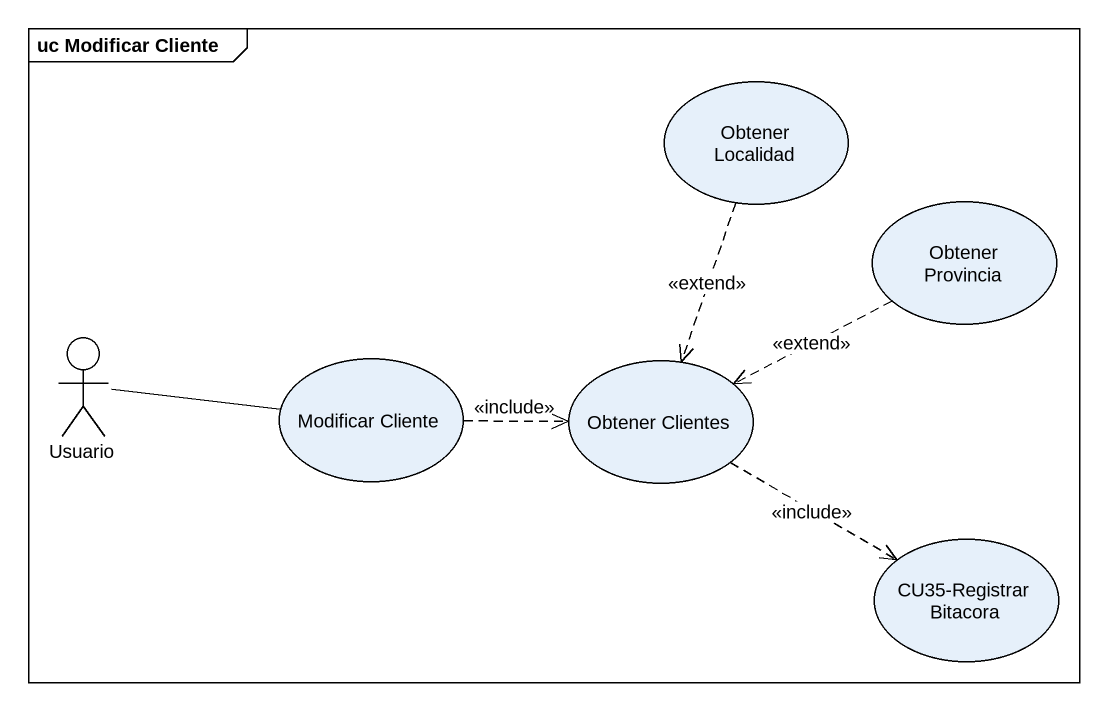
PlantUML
@startuml
mainframe uc Modificar Cliente
usecase "Obtener Localidad" as Obtener_Localidad
usecase "Obtener Provincia" as Obtener_Provincia
actor Usuario
usecase "Modificar Cliente" as Modificar_Cliente
usecase "Obtener Clientes" as Obtener_Clientes
usecase "CU35-Registrar Bitacora" as CU35_Registrar_Bitacora
Obtener_Localidad ..> Obtener_Clientes : <<extend>>
Obtener_Provincia .left.> Obtener_Clientes : <<extend>>
Usuario -right- Modificar_Cliente
Modificar_Cliente .right.> Obtener_Clientes : <<include>>
Obtener_Clientes .right.> CU35_Registrar_Bitacora : <<include>>
@enduml
